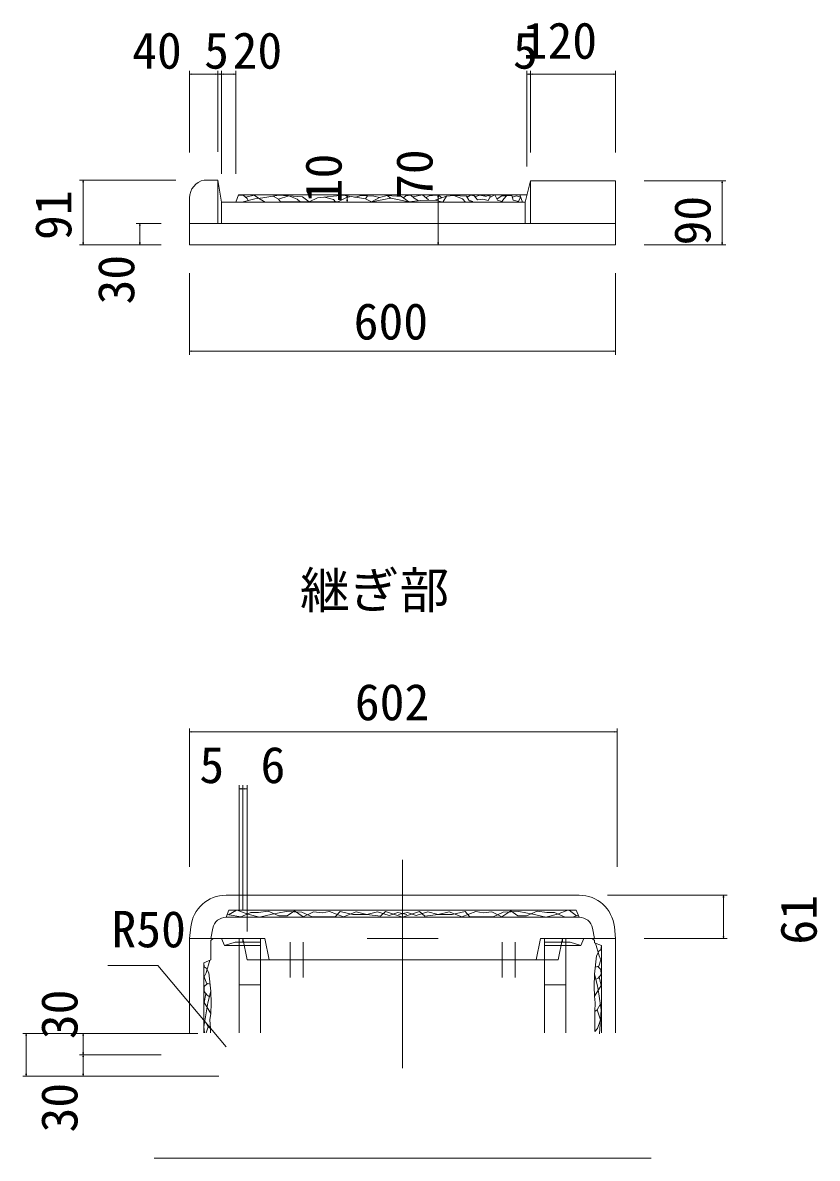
# Model space of a CAD drawing. Units: millimetres on the paper. Extents: x -5 to 836, y 1 to 595.
# Drawn here: x 270.3 to 326.2, y 135.1 to 215.1 of the extents above; entities that cross this region are included whole.
import ezdxf
from ezdxf.enums import TextEntityAlignment as Align

# ---------------------------------------------------------------- set-up
doc = ezdxf.new("R2010")
doc.units = ezdxf.units.MM
doc.linetypes.add('USER1', pattern=[200, 125, -25, 25, -25])
for name, color, linetype, lineweight in [('0_2', 7, 'Continuous', 18), ('D-STR-DIM（寸法）', 7, 'Continuous', 18), ('D-STR-HTXT（旗揚げ）', 4, 'Continuous', 18), ('D-STR-STRn（構造物）', 7, 'Continuous', 18), ('D-STR-TXT（文字）', 7, 'Continuous', 18), ('D-STR（構造物外形線）', 1, 'Continuous', 18)]:
    doc.layers.add(name, color=color, linetype=linetype, lineweight=lineweight)
doc.styles.add('ＭＳ ゴシック', font='')
doc.styles.get('ＭＳ ゴシック').set_extended_font_data('MS Gothic')

msp = doc.modelspace()

# ---------------------------------------------------------------- linework, layer by layer
at = {"layer": '0_2'}
for p, q in [((282.013, 211.446), (282.163, 211.471)), ((282.163, 211.421), (282.013, 211.446)), ((283.863, 211.471), (284.013, 211.446)), ((284.013, 211.446), (283.863, 211.421)), ((284.013, 211.446), (284.163, 211.471)), ((284.163, 211.421), (284.013, 211.446)), ((284.113, 211.471), (284.263, 211.446)), ((284.263, 211.446), (284.113, 211.421)), ((284.263, 211.446), (284.413, 211.471)), ((284.413, 211.421), (284.263, 211.446)), ((285.113, 211.471), (285.263, 211.446)), ((285.263, 211.446), (285.113, 211.421)), ((305.763, 211.446), (305.913, 211.471)), ((305.913, 211.421), (305.763, 211.446)), ((305.863, 211.471), (306.013, 211.446)), ((306.013, 211.446), (305.863, 211.421)), ((306.013, 211.446), (306.163, 211.471)), ((306.163, 211.421), (306.013, 211.446)), ((311.863, 211.471), (312.013, 211.446)), ((312.013, 211.446), (311.863, 211.421)), ((274.488, 203.846), (274.513, 203.996)), ((274.513, 203.996), (274.538, 203.846)), ((319.488, 203.796), (319.513, 203.946)), ((319.513, 203.946), (319.538, 203.796)), ((293.088, 202.796), (293.113, 202.946)), ((293.113, 202.446), (293.088, 202.596)), ((293.113, 202.946), (293.138, 202.796)), ((293.138, 202.596), (293.113, 202.446)), ((299.488, 202.796), (299.513, 202.946)), ((299.513, 202.946), (299.538, 202.796)), ((278.488, 200.796), (278.513, 200.946)), ((278.513, 200.946), (278.538, 200.796)), ((274.513, 199.446), (274.488, 199.596)), ((274.538, 199.596), (274.513, 199.446)), ((278.513, 199.446), (278.488, 199.596)), ((278.538, 199.596), (278.513, 199.446)), ((299.513, 199.446), (299.488, 199.596)), ((299.538, 199.596), (299.513, 199.446)), ((319.513, 199.446), (319.488, 199.596)), ((319.538, 199.596), (319.513, 199.446)), ((282.013, 191.946), (282.163, 191.971)), ((282.163, 191.921), (282.013, 191.946)), ((311.863, 191.971), (312.013, 191.946)), ((312.013, 191.946), (311.863, 191.921)), ((282.013, 165.134), (282.163, 165.159)), ((282.163, 165.109), (282.013, 165.134)), ((311.963, 165.159), (312.113, 165.134)), ((312.113, 165.134), (311.963, 165.109)), ((285.513, 161.134), (285.663, 161.159)), ((285.663, 161.109), (285.513, 161.134)), ((285.613, 161.159), (285.763, 161.134)), ((285.763, 161.134), (285.613, 161.109)), ((285.763, 161.134), (285.913, 161.159)), ((285.913, 161.109), (285.763, 161.134)), ((285.913, 161.159), (286.063, 161.134)), ((286.063, 161.134), (285.913, 161.109)), ((319.588, 153.484), (319.613, 153.634)), ((319.613, 153.634), (319.638, 153.484)), ((319.613, 150.584), (319.588, 150.734)), ((319.638, 150.734), (319.613, 150.584)), ((270.488, 143.749), (270.513, 143.899)), ((270.513, 143.899), (270.538, 143.749)), ((274.488, 143.749), (274.513, 143.899)), ((274.513, 143.899), (274.538, 143.749)), ((274.513, 142.399), (274.488, 142.549)), ((274.488, 142.249), (274.513, 142.399)), ((274.538, 142.549), (274.513, 142.399)), ((274.513, 142.399), (274.538, 142.249)), ((270.513, 140.899), (270.488, 141.049)), ((270.538, 141.049), (270.513, 140.899)), ((274.513, 140.899), (274.488, 141.049)), ((274.538, 141.049), (274.513, 140.899))]:
    msp.add_line(p, q, dxfattribs=at)
at = {"layer": '0_2', "color": 9}
for p, q in [((282.013, 211.446), (282.033, 211.446)), ((284.013, 211.446), (283.993, 211.446)), ((284.013, 211.446), (284.033, 211.446)), ((284.263, 211.446), (284.243, 211.446)), ((284.263, 211.446), (284.283, 211.446)), ((285.263, 211.446), (285.243, 211.446)), ((305.763, 211.446), (305.783, 211.446)), ((306.013, 211.446), (305.993, 211.446)), ((306.013, 211.446), (306.033, 211.446)), ((312.013, 211.446), (311.993, 211.446)), ((274.513, 203.996), (274.513, 203.976)), ((319.513, 203.946), (319.513, 203.926)), ((293.113, 202.946), (293.113, 202.926)), ((293.113, 202.446), (293.113, 202.466)), ((299.513, 202.946), (299.513, 202.926)), ((278.513, 200.946), (278.513, 200.926)), ((274.513, 199.446), (274.513, 199.466)), ((278.513, 199.446), (278.513, 199.466)), ((299.513, 199.446), (299.513, 199.466)), ((319.513, 199.446), (319.513, 199.466)), ((282.013, 191.946), (282.033, 191.946)), ((312.013, 191.946), (311.993, 191.946)), ((282.013, 165.134), (282.033, 165.134)), ((312.113, 165.134), (312.093, 165.134)), ((285.513, 161.134), (285.533, 161.134)), ((285.763, 161.134), (285.743, 161.134)), ((285.763, 161.134), (285.783, 161.134)), ((286.063, 161.134), (286.043, 161.134)), ((319.613, 153.634), (319.613, 153.614)), ((319.613, 150.584), (319.613, 150.604)), ((270.513, 143.899), (270.513, 143.879)), ((274.513, 143.899), (274.513, 143.879)), ((274.513, 142.399), (274.513, 142.419)), ((274.513, 142.399), (274.513, 142.379)), ((270.513, 140.899), (270.513, 140.919)), ((274.513, 140.899), (274.513, 140.919))]:
    msp.add_line(p, q, dxfattribs=at)
at = {"layer": 'D-STR-DIM（寸法）'}
for p, q in [((282.013, 205.946), (282.013, 211.696)), ((282.033, 211.446), (283.993, 211.446)), ((284.013, 205.996), (284.013, 211.696)), ((284.013, 205.996), (284.013, 211.696)), ((284.033, 211.446), (284.243, 211.446)), ((284.263, 204.446), (284.263, 211.696)), ((284.263, 204.446), (284.263, 211.696)), ((284.283, 211.446), (285.243, 211.446)), ((285.263, 204.446), (285.263, 211.696)), ((305.763, 204.946), (305.763, 211.696)), ((305.783, 211.446), (305.993, 211.446)), ((306.013, 205.946), (306.013, 211.696)), ((306.013, 205.946), (306.013, 211.696)), ((306.033, 211.446), (311.993, 211.446)), ((312.013, 205.946), (312.013, 211.696)), ((281.037, 203.996), (274.263, 203.996)), ((274.513, 203.976), (274.513, 199.466)), ((314.013, 203.946), (319.763, 203.946)), ((319.513, 203.926), (319.513, 199.466)), ((293.613, 202.946), (292.863, 202.946)), ((293.613, 202.446), (292.863, 202.446)), ((293.113, 202.926), (293.113, 202.466)), ((299.013, 202.946), (299.763, 202.946)), ((299.513, 202.926), (299.513, 199.466)), ((280.013, 200.946), (278.263, 200.946)), ((278.513, 200.926), (278.513, 199.466)), ((280.013, 199.446), (274.263, 199.446)), ((280.013, 199.446), (278.263, 199.446)), ((299.013, 199.446), (299.763, 199.446)), ((314.013, 199.446), (319.763, 199.446)), ((282.013, 197.446), (282.013, 191.696)), ((312.013, 197.446), (312.013, 191.696)), ((282.033, 191.946), (311.993, 191.946)), ((282.013, 155.634), (282.013, 165.384)), ((282.033, 165.134), (312.093, 165.134)), ((312.113, 155.634), (312.113, 165.384)), ((285.513, 152.584), (285.513, 161.384)), ((285.533, 161.134), (285.743, 161.134)), ((285.763, 152.584), (285.763, 161.384)), ((285.763, 152.584), (285.763, 161.384)), ((285.783, 161.134), (286.043, 161.134)), ((286.063, 151.084), (286.063, 161.384)), ((311.44, 153.634), (319.863, 153.634)), ((319.613, 153.614), (319.613, 150.604)), ((314.013, 150.584), (319.863, 150.584)), ((282.587, 143.899), (270.263, 143.899)), ((270.513, 143.879), (270.513, 140.919)), ((282.587, 143.899), (274.263, 143.899)), ((274.513, 143.879), (274.513, 142.419)), ((280.013, 142.399), (274.263, 142.399)), ((280.013, 142.399), (274.263, 142.399)), ((274.513, 142.379), (274.513, 140.919)), ((284.063, 140.899), (270.263, 140.899)), ((284.063, 140.899), (274.263, 140.899))]:
    msp.add_line(p, q, dxfattribs=at)
at = {"layer": 'D-STR-STRn（構造物）'}
for p, q in [((285.774, 202.46), (286.598, 202.669)), ((285.794, 202.931), (286.061, 202.711)), ((285.962, 202.792), (286.571, 202.931)), ((286.061, 202.711), (286.136, 202.566)), ((286.571, 202.931), (286.867, 202.728)), ((286.598, 202.669), (287.166, 202.75)), ((286.867, 202.728), (287.332, 202.446)), ((287.166, 202.75), (288.29, 202.936)), ((287.906, 202.856), (288.276, 202.648)), ((288.276, 202.648), (288.999, 202.879)), ((288.276, 202.648), (288.407, 202.471)), ((288.29, 202.936), (289.971, 202.808)), ((288.407, 202.471), (289.808, 202.471)), ((288.999, 202.879), (289.592, 202.663)), ((289.592, 202.663), (289.808, 202.471)), ((289.808, 202.471), (290.421, 202.453)), ((289.971, 202.808), (290.421, 202.453)), ((290.421, 202.453), (291.01, 202.753)), ((290.421, 202.453), (292.294, 202.467)), ((291.01, 202.753), (292.82, 202.926)), ((291.503, 202.784), (292.136, 202.639)), ((292.136, 202.639), (292.294, 202.467)), ((292.294, 202.467), (292.492, 202.48)), ((292.492, 202.48), (293.007, 202.757)), ((292.82, 202.926), (294.392, 202.681)), ((293.007, 202.757), (293.271, 202.823)), ((293.653, 202.77), (294.062, 202.916)), ((294.062, 202.916), (294.55, 202.876)), ((294.55, 202.876), (294.392, 202.681)), ((294.392, 202.681), (294.82, 202.471)), ((294.986, 202.863), (294.55, 202.876)), ((294.82, 202.471), (295.394, 202.777)), ((294.82, 202.471), (296.186, 202.731)), ((295.394, 202.777), (294.986, 202.863)), ((295.394, 202.777), (295.913, 202.918)), ((295.913, 202.918), (296.938, 202.847)), ((296.186, 202.731), (295.913, 202.918)), ((296.186, 202.731), (297.444, 202.475)), ((296.938, 202.847), (297.444, 202.475)), ((297.094, 202.766), (297.249, 202.889)), ((297.249, 202.889), (297.599, 202.934)), ((297.444, 202.475), (298.268, 202.564)), ((297.599, 202.934), (297.819, 202.727)), ((297.741, 202.811), (298.401, 202.954)), ((297.819, 202.727), (298.136, 202.533)), ((298.268, 202.564), (299.311, 202.59)), ((298.401, 202.954), (298.841, 202.604)), ((298.66, 202.76), (298.874, 202.889)), ((298.874, 202.889), (299.353, 202.928)), ((299.311, 202.59), (300.102, 202.867)), ((299.311, 202.59), (299.835, 202.452)), ((299.353, 202.928), (299.573, 202.915)), ((299.573, 202.915), (299.773, 202.753)), ((299.835, 202.452), (300.102, 202.867)), ((299.835, 202.452), (301.439, 202.445)), ((300.102, 202.867), (300.63, 202.92)), ((300.63, 202.92), (301.501, 202.867)), ((301.238, 202.677), (300.63, 202.92)), ((301.439, 202.445), (301.238, 202.677)), ((301.439, 202.445), (301.962, 202.485)), ((301.501, 202.867), (301.685, 202.577)), ((301.559, 202.794), (301.802, 202.933)), ((301.685, 202.577), (301.962, 202.485)), ((301.802, 202.933), (302.061, 202.892)), ((302.061, 202.892), (302.276, 202.596)), ((302.102, 202.828), (302.453, 202.937)), ((302.276, 202.596), (302.664, 202.643)), ((302.453, 202.937), (302.917, 202.845)), ((302.664, 202.643), (303.034, 202.564)), ((302.725, 202.928), (302.955, 202.943)), ((302.955, 202.943), (303.252, 202.809)), ((302.978, 202.88), (303.348, 202.946)), ((303.034, 202.564), (303.165, 202.762)), ((303.165, 202.762), (303.513, 202.946)), ((303.513, 202.946), (303.704, 202.589)), ((303.66, 202.686), (303.995, 202.879)), ((303.704, 202.589), (304.004, 202.492)), ((303.995, 202.879), (304.321, 202.897)), ((304.153, 202.703), (304.004, 202.492)), ((304.321, 202.897), (304.153, 202.703)), ((304.708, 202.915), (304.321, 202.897)), ((304.796, 202.589), (304.708, 202.915)), ((304.74, 202.796), (305.043, 202.879)), ((305.175, 202.483), (304.796, 202.589)), ((305.043, 202.879), (305.323, 202.796)), ((305.323, 202.796), (305.175, 202.483)), ((305.463, 202.446), (305.263, 202.946)), ((285.758, 152.084), (284.663, 152.275)), ((285.31, 152.584), (284.761, 152.258)), ((285.174, 152.084), (308.853, 152.084)), ((285.374, 152.584), (286.112, 152.304)), ((285.563, 152.084), (286.328, 152.424)), ((286.112, 152.304), (286.927, 152.088)), ((286.328, 152.424), (286.855, 152.424)), ((286.855, 152.424), (287.55, 152.52)), ((286.927, 152.088), (287.838, 152.304)), ((287.55, 152.52), (288.293, 152.184)), ((287.838, 152.304), (288.82, 152.496)), ((288.293, 152.184), (288.892, 152.184)), ((288.82, 152.496), (289.923, 152.448)), ((288.892, 152.184), (289.395, 152.544)), ((289.395, 152.544), (290.019, 152.112)), ((289.923, 152.448), (290.642, 152.112)), ((290.019, 152.112), (290.738, 152.472)), ((290.642, 152.112), (292.296, 152.136)), ((290.738, 152.472), (291.337, 152.4)), ((291.337, 152.4), (291.864, 152.496)), ((291.864, 152.496), (292.847, 152.112)), ((292.296, 152.136), (292.607, 152.496)), ((292.607, 152.496), (293.518, 152.28)), ((292.847, 152.112), (293.734, 152.472)), ((293.518, 152.28), (294.501, 152.28)), ((293.734, 152.472), (294.501, 152.28)), ((294.501, 152.28), (295.244, 152.472)), ((294.501, 152.28), (295.459, 152.16)), ((295.244, 152.472), (296.058, 152.208)), ((295.459, 152.16), (295.819, 152.496)), ((295.819, 152.496), (297.013, 152.084)), ((296.058, 152.208), (296.682, 152.424)), ((296.682, 152.424), (297.305, 152.28)), ((297.345, 152.424), (296.722, 152.28)), ((298.208, 152.496), (297.013, 152.084)), ((297.968, 152.208), (297.345, 152.424)), ((298.783, 152.472), (297.968, 152.208)), ((298.567, 152.16), (298.208, 152.496)), ((299.526, 152.28), (298.567, 152.16)), ((299.526, 152.28), (298.783, 152.472)), ((300.293, 152.472), (299.526, 152.28)), ((300.509, 152.28), (299.526, 152.28)), ((301.18, 152.112), (300.293, 152.472)), ((301.419, 152.496), (300.509, 152.28)), ((302.162, 152.496), (301.18, 152.112)), ((301.731, 152.136), (301.419, 152.496)), ((303.385, 152.112), (301.731, 152.136)), ((302.69, 152.4), (302.162, 152.496)), ((303.289, 152.472), (302.69, 152.4)), ((304.008, 152.112), (303.289, 152.472)), ((304.104, 152.448), (303.385, 152.112)), ((304.631, 152.544), (304.008, 152.112)), ((305.206, 152.496), (304.104, 152.448)), ((305.134, 152.184), (304.631, 152.544)), ((305.733, 152.184), (305.134, 152.184)), ((306.189, 152.304), (305.206, 152.496)), ((306.476, 152.52), (305.733, 152.184)), ((307.1, 152.088), (306.189, 152.304)), ((307.171, 152.424), (306.476, 152.52)), ((307.914, 152.304), (307.1, 152.088)), ((307.699, 152.424), (307.171, 152.424)), ((308.463, 152.084), (307.699, 152.424)), ((308.653, 152.584), (307.914, 152.304)), ((308.75, 152.584), (309.256, 152.193)), ((308.968, 152.084), (309.378, 152.239)), ((284.263, 150.584), (284.463, 150.084)), ((285.763, 150.584), (287.313, 150.584)), ((287.313, 150.584), (287.613, 149.084)), ((294.513, 150.584), (299.513, 150.584)), ((306.713, 150.584), (306.413, 149.084)), ((307.013, 150.584), (306.713, 150.584)), ((309.763, 150.584), (309.563, 150.084)), ((284.463, 150.084), (285.213, 150.334)), ((284.463, 150.084), (287.013, 150.084)), ((285.213, 150.334), (285.763, 150.334)), ((289.095, 150.334), (289.095, 147.834)), ((290, 150.334), (290, 147.834)), ((304.026, 150.334), (304.026, 147.834)), ((304.931, 150.334), (304.931, 147.834)), ((309.563, 150.084), (307.013, 150.084)), ((308.813, 150.334), (308.263, 150.334)), ((309.563, 150.084), (308.813, 150.334)), ((310.59, 150.254), (310.854, 149.365)), ((310.852, 149.708), (310.655, 149.371)), ((310.98, 149.789), (310.852, 149.708)), ((311.013, 150.084), (310.98, 149.789)), ((283.013, 148.884), (283.047, 148.589)), ((283.437, 149.054), (283.173, 148.165)), ((310.655, 149.371), (310.528, 148.073)), ((310.976, 149.075), (310.831, 148.64)), ((310.854, 149.365), (310.976, 149.075)), ((283.047, 148.589), (283.174, 148.508)), ((283.173, 148.165), (283.051, 147.875)), ((283.174, 148.508), (283.371, 148.171)), ((283.371, 148.171), (283.499, 146.873)), ((310.528, 148.073), (310.497, 147.198)), ((310.528, 148.073), (310.736, 147.25)), ((310.831, 148.64), (310.581, 148.564)), ((310.761, 148.617), (310.976, 148.396)), ((310.999, 148.054), (310.778, 147.787)), ((310.976, 148.396), (310.999, 148.054)), ((283.051, 147.196), (283.028, 146.854)), ((283.051, 147.875), (283.196, 147.44)), ((283.266, 147.417), (283.051, 147.196)), ((283.196, 147.44), (283.445, 147.364)), ((285.513, 147.334), (287.013, 147.334)), ((308.513, 147.334), (307.013, 147.334)), ((310.497, 147.198), (310.513, 146.515)), ((310.778, 147.787), (310.633, 147.711)), ((310.736, 147.25), (310.818, 146.682)), ((310.999, 147.276), (310.796, 146.98)), ((310.86, 147.885), (310.999, 147.276)), ((283.028, 146.854), (283.248, 146.587)), ((283.167, 146.685), (283.028, 146.076)), ((283.248, 146.587), (283.393, 146.511)), ((283.499, 146.873), (283.29, 146.05)), ((283.499, 146.873), (283.529, 145.998)), ((310.796, 146.98), (310.513, 146.515)), ((310.513, 146.515), (310.579, 146.067)), ((310.818, 146.682), (311.003, 145.557)), ((283.028, 146.076), (283.231, 145.78)), ((283.29, 146.05), (283.209, 145.482)), ((283.231, 145.78), (283.513, 145.315)), ((283.529, 145.998), (283.513, 145.315)), ((310.579, 146.067), (310.538, 145.441)), ((310.715, 145.572), (310.538, 145.441)), ((310.923, 145.941), (310.715, 145.572)), ((310.715, 145.572), (310.946, 144.848)), ((311.003, 145.557), (310.875, 143.876)), ((283.209, 145.482), (283.023, 144.357)), ((283.513, 145.315), (283.448, 144.867)), ((283.448, 144.867), (283.488, 144.241)), ((310.538, 145.441), (310.538, 144.04)), ((310.946, 144.848), (310.731, 144.255)), ((283.023, 144.357), (283.055, 143.946)), ((283.103, 144.741), (283.311, 144.372)), ((283.311, 144.372), (283.175, 143.946)), ((283.311, 144.372), (283.488, 144.241)), ((283.488, 144.241), (283.488, 143.946)), ((310.731, 144.255), (310.538, 144.04))]:
    msp.add_line(p, q, dxfattribs=at)
at = {"layer": 'D-STR-STRn（構造物）', "linetype": 'USER1'}
for p, q in [((297.013, 156.134), (297.013, 141.446)), ((279.513, 135.108), (314.513, 135.108))]:
    msp.add_line(p, q, dxfattribs=at)
at = {"layer": 'D-STR-TXT（文字）', "color": 4}
for p in [(276.266, 148.694), (284.587, 142.949)]:
    msp.add_line(p, (279.766, 148.694), dxfattribs=at)
at = {"layer": 'D-STR（構造物外形線）'}
for p, q in [((283.037, 203.996), (284.013, 203.996)), ((284.013, 203.996), (284.263, 202.446)), ((284.013, 203.996), (284.013, 200.946)), ((306.013, 203.946), (305.638, 202.446)), ((306.013, 203.946), (312.013, 203.946)), ((306.013, 203.946), (306.013, 200.946)), ((312.013, 203.946), (312.013, 199.446)), ((282.013, 199.446), (282.013, 202.746)), ((305.638, 202.446), (284.263, 202.446)), ((284.263, 202.446), (284.263, 200.946)), ((285.263, 202.446), (285.463, 202.946)), ((285.451, 202.908), (285.794, 202.931)), ((305.763, 202.946), (285.463, 202.946)), ((305.638, 202.446), (305.638, 200.946)), ((282.013, 200.946), (312.013, 200.946)), ((282.013, 199.446), (312.013, 199.446)), ((284.587, 153.634), (309.44, 153.634)), ((284.787, 152.584), (284.587, 152.084)), ((285.174, 152.084), (284.587, 152.084)), ((284.787, 152.584), (309.24, 152.584)), ((308.853, 152.084), (309.44, 152.084)), ((309.24, 152.584), (309.44, 152.084)), ((282.013, 150.584), (282.101, 151.401)), ((283.513, 150.584), (283.654, 151.314)), ((310.513, 150.584), (310.372, 151.314)), ((312.013, 150.584), (311.925, 151.401)), ((282.013, 143.946), (282.013, 150.584)), ((282.013, 150.584), (287.013, 150.584)), ((283.513, 150.434), (283.663, 150.584)), ((283.513, 149.084), (283.513, 150.434)), ((285.513, 143.946), (285.513, 150.584)), ((285.763, 150.334), (285.763, 150.584)), ((285.763, 150.584), (286.063, 149.084)), ((287.013, 143.946), (287.013, 150.584)), ((307.013, 143.946), (307.013, 150.584)), ((312.013, 150.584), (307.013, 150.584)), ((308.263, 150.584), (307.963, 149.084)), ((308.263, 150.334), (308.263, 150.584)), ((308.513, 143.946), (308.513, 150.584)), ((310.513, 150.434), (310.363, 150.584)), ((310.513, 150.284), (310.513, 150.434)), ((312.013, 143.946), (312.013, 150.584)), ((285.763, 150.334), (287.013, 150.334)), ((308.263, 150.334), (307.013, 150.334)), ((310.513, 150.284), (311.013, 150.084)), ((311.013, 143.946), (311.013, 150.084)), ((283.513, 149.084), (283.013, 148.884)), ((283.013, 143.946), (283.013, 148.884)), ((286.063, 149.084), (307.963, 149.084))]:
    msp.add_line(p, q, dxfattribs=at)
for centre, radius, start, end in [((283.288, 202.746), 1.275, 101.36488, 180), ((284.587, 151.134), 2.5, 90, 173.86389), ((309.44, 151.134), 2.5, 6.13612, 90), ((284.587, 151.134), 0.95, 90, 169.08736), ((309.44, 151.134), 0.95, 10.91264, 90)]:
    msp.add_arc(centre, radius, start, end, dxfattribs=at)

# ---------------------------------------------------------------- texts
at = {"layer": 'D-STR-HTXT（旗揚げ）', "color": 7, "style": 'ＭＳ ゴシック'}
msp.add_text('R50', height=2.566, dxfattribs=at).set_placement((276.516, 149.194), align=Align.BOTTOM_LEFT)
at = {"layer": 'D-STR-STRn（構造物）', "style": 'ＭＳ ゴシック'}
for s, p in [('40', (277.972, 211.071)), ('5', (283.037, 211.071)), ('20', (285.043, 211.071)), ('5', (304.787, 211.071)), ('120', (305.469, 211.771)), ('600', (293.567, 191.996)), ('602', (293.652, 165.184)), ('5', (282.703, 160.759)), ('6', (287.011, 160.759))]:
    msp.add_text(s, height=2.566, dxfattribs=at).set_placement(p, align=Align.BOTTOM_LEFT)
for s, p in [('10', (293.488, 202.365)), ('70', (299.888, 202.668)), ('91', (274.463, 199.775)), ('90', (319.463, 199.395)), ('30', (278.888, 195.239)), ('61', (326.938, 150.155)), ('30', (274.888, 143.501)), ('30', (274.888, 136.929))]:
    msp.add_text(s, height=2.566, rotation=90, dxfattribs=at).set_placement(p, align=Align.BOTTOM_LEFT)
at = {"layer": 'D-STR-TXT（文字）', "style": 'ＭＳ ゴシック'}
msp.add_text('継ぎ部', height=2.566, dxfattribs=at).set_placement((289.788, 173.064), align=Align.BOTTOM_LEFT)

doc.saveas('drawing.dxf')
